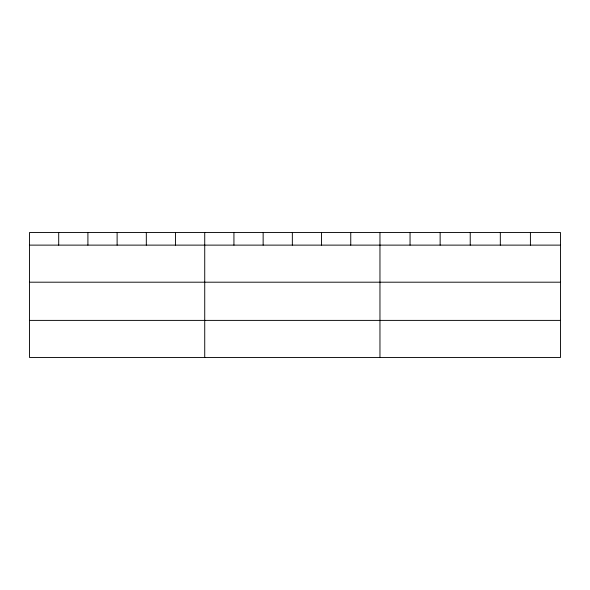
<?xml version="1.0" encoding="UTF-8"?>
<svg xmlns="http://www.w3.org/2000/svg" width="590" height="590" viewBox="0 0 590 590"><rect width="100%" height="100%" fill="white"/><g stroke="black" fill="none" stroke-linecap="round" stroke-linejoin="round"><path stroke-width="0.89" d="M560.5 245.123L560.5 357.466L29.5 357.466L29.5 232.534L560.5 232.534L560.5 245.123L29.5 245.123M29.5 282.197L560.5 282.197M29.5 320.392L560.5 320.392M530.41 232.534L530.41 245.123M500.32 232.534L500.32 245.123M470.23 232.534L470.23 245.123M440.14 232.534L440.14 245.123M410.05 232.534L410.05 245.123M379.96 232.534L379.96 357.466M350.755 232.534L350.755 245.123M321.55 232.534L321.55 245.123M292.345 232.534L292.345 245.123M263.14 232.534L263.14 245.123M233.935 232.534L233.935 245.123M204.73 232.534L204.73 357.466M175.525 232.534L175.525 245.123M146.32 232.534L146.32 245.123M117.115 232.534L117.115 245.123M87.91 232.534L87.91 245.123M58.705 232.534L58.705 245.123"/></g></svg>
